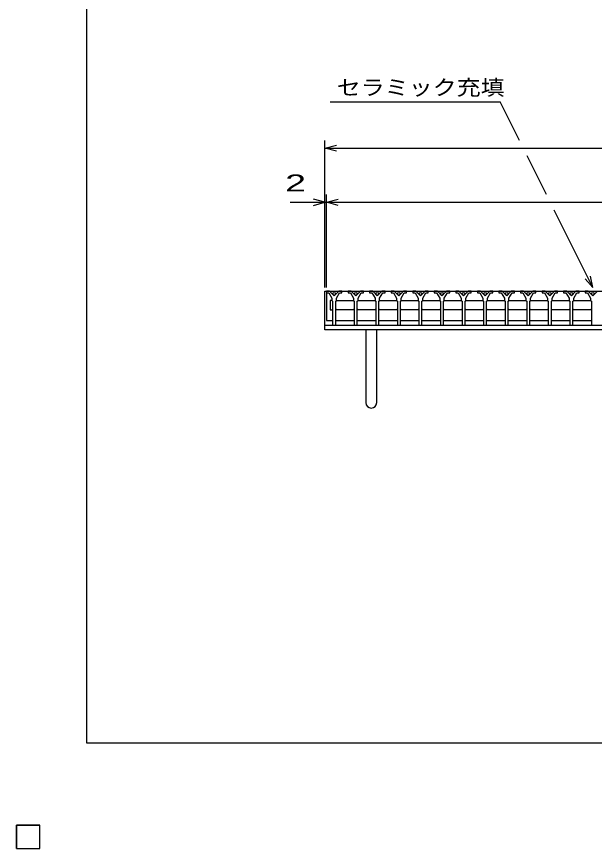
# Model space of a CAD drawing. Units: millimetres, scale not verified. Extents: x -1820 to 1731, y -1282 to 1054.
# Drawn here: x -1820 to -1072, y -1282 to -207 of the extents above; entities that cross this region are included whole.
import ezdxf
from ezdxf.enums import TextEntityAlignment as Align

# ---------------------------------------------------------------- set-up
doc = ezdxf.new("R2010")
doc.units = ezdxf.units.MM
doc.header["$LTSCALE"] = 10
for name, color, linetype, lineweight in [('0_2', 150, 'Continuous', 25), ('16', 3, 'Continuous', 25), ('19', 6, 'Continuous', 25), ('22', 2, 'Continuous', 25)]:
    doc.layers.add(name, color=color, linetype=linetype, lineweight=lineweight)
doc.styles.add('ベクトル', font='')
doc.styles.get('ベクトル').set_extended_font_data('ベクトル')

msp = doc.modelspace()

# ---------------------------------------------------------------- linework, layer by layer
at = {"layer": '0_2'}
for p, q in [((-1729, -1146.5), (-1729, 1053.5)), ((1731, -1146.5), (-1729, -1146.5))]:
    msp.add_line(p, q, dxfattribs=at)
at = {"layer": '16'}
for p, q in [((-1419, -562), (-1419, -564)), ((-1415, -562), (-1419, -562)), ((-1419, -562), (-423, -562)), ((-1419, -562), (-1419, -600)), ((-1419, -564), (-1416, -564)), ((-1416, -564), (-1412, -571)), ((-1409, -568), (-1415, -562)), ((-1403, -562), (-1409, -568)), ((-1406, -571), (-1402, -564)), ((-1399, -562), (-1403, -562)), ((-1402, -564), (-1399, -564)), ((-1399, -564), (-1399, -562)), ((-1391.1, -562), (-1391.1, -564)), ((-1387.1, -562), (-1391.1, -562)), ((-1391.1, -564), (-1388.1, -564)), ((-1388.1, -564), (-1384.1, -571)), ((-1381.1, -568), (-1387.1, -562)), ((-1375.1, -562), (-1381.1, -568)), ((-1378.1, -571), (-1374.1, -564)), ((-1371.1, -562), (-1375.1, -562)), ((-1374.1, -564), (-1371.1, -564)), ((-1371.1, -564), (-1371.1, -562)), ((-1363.2, -562), (-1363.2, -564)), ((-1359.2, -562), (-1363.2, -562)), ((-1363.2, -564), (-1360.2, -564)), ((-1360.2, -564), (-1356.2, -571)), ((-1353.2, -568), (-1359.2, -562)), ((-1347.2, -562), (-1353.2, -568)), ((-1350.2, -571), (-1346.2, -564)), ((-1343.2, -562), (-1347.2, -562)), ((-1346.2, -564), (-1343.2, -564)), ((-1343.2, -564), (-1343.2, -562)), ((-1335.3, -562), (-1335.3, -564)), ((-1331.3, -562), (-1335.3, -562)), ((-1335.3, -564), (-1332.3, -564)), ((-1332.3, -564), (-1328.3, -571)), ((-1325.3, -568), (-1331.3, -562)), ((-1319.3, -562), (-1325.3, -568)), ((-1322.3, -571), (-1318.3, -564)), ((-1315.3, -562), (-1319.3, -562)), ((-1318.3, -564), (-1315.3, -564)), ((-1315.3, -564), (-1315.3, -562)), ((-1307.4, -562), (-1307.4, -564)), ((-1303.4, -562), (-1307.4, -562)), ((-1307.4, -564), (-1304.4, -564)), ((-1304.4, -564), (-1300.4, -571)), ((-1297.4, -568), (-1303.4, -562)), ((-1291.4, -562), (-1297.4, -568)), ((-1294.4, -571), (-1290.4, -564)), ((-1287.4, -562), (-1291.4, -562)), ((-1290.4, -564), (-1287.4, -564)), ((-1287.4, -564), (-1287.4, -562)), ((-1279.5, -562), (-1279.5, -564)), ((-1275.5, -562), (-1279.5, -562)), ((-1279.5, -564), (-1276.5, -564)), ((-1276.5, -564), (-1272.5, -571)), ((-1269.5, -568), (-1275.5, -562)), ((-1263.5, -562), (-1269.5, -568)), ((-1266.5, -571), (-1262.5, -564)), ((-1259.5, -562), (-1263.5, -562)), ((-1262.5, -564), (-1259.5, -564)), ((-1259.5, -564), (-1259.5, -562)), ((-1251.6, -562), (-1251.6, -564)), ((-1247.6, -562), (-1251.6, -562)), ((-1251.6, -564), (-1248.6, -564)), ((-1248.6, -564), (-1244.6, -571)), ((-1241.6, -568), (-1247.6, -562)), ((-1235.6, -562), (-1241.6, -568)), ((-1238.6, -571), (-1234.6, -564)), ((-1231.6, -562), (-1235.6, -562)), ((-1234.6, -564), (-1231.6, -564)), ((-1231.6, -564), (-1231.6, -562)), ((-1223.7, -562), (-1223.7, -564)), ((-1219.7, -562), (-1223.7, -562)), ((-1223.7, -564), (-1220.7, -564)), ((-1220.7, -564), (-1216.7, -571)), ((-1213.7, -568), (-1219.7, -562)), ((-1207.7, -562), (-1213.7, -568)), ((-1210.7, -571), (-1206.7, -564)), ((-1203.7, -562), (-1207.7, -562)), ((-1206.7, -564), (-1203.7, -564)), ((-1203.7, -564), (-1203.7, -562)), ((-1195.8, -562), (-1195.8, -564)), ((-1191.8, -562), (-1195.8, -562)), ((-1195.8, -564), (-1192.8, -564)), ((-1192.8, -564), (-1188.8, -571)), ((-1185.8, -568), (-1191.8, -562)), ((-1179.8, -562), (-1185.8, -568)), ((-1182.8, -571), (-1178.8, -564)), ((-1175.8, -562), (-1179.8, -562)), ((-1178.8, -564), (-1175.8, -564)), ((-1175.8, -564), (-1175.8, -562)), ((-1167.9, -562), (-1167.9, -564)), ((-1163.9, -562), (-1167.9, -562)), ((-1167.9, -564), (-1164.9, -564)), ((-1164.9, -564), (-1160.9, -571)), ((-1157.9, -568), (-1163.9, -562)), ((-1151.9, -562), (-1157.9, -568)), ((-1154.9, -571), (-1150.9, -564)), ((-1147.9, -562), (-1151.9, -562)), ((-1150.9, -564), (-1147.9, -564)), ((-1147.9, -564), (-1147.9, -562)), ((-1140, -562), (-1140, -564)), ((-1136, -562), (-1140, -562)), ((-1140, -564), (-1137, -564)), ((-1137, -564), (-1133, -571)), ((-1130, -568), (-1136, -562)), ((-1124, -562), (-1130, -568)), ((-1127, -571), (-1123, -564)), ((-1120, -562), (-1124, -562)), ((-1123, -564), (-1120, -564)), ((-1120, -564), (-1120, -562)), ((-1112.1, -562), (-1112.1, -564)), ((-1108.1, -562), (-1112.1, -562)), ((-1112.1, -564), (-1109.1, -564)), ((-1109.1, -564), (-1105.1, -571)), ((-1102.1, -568), (-1108.1, -562)), ((-1096.1, -562), (-1102.1, -568)), ((-1099.1, -571), (-1095.1, -564)), ((-1092.1, -562), (-1096.1, -562)), ((-1095.1, -564), (-1092.1, -564)), ((-1092.1, -564), (-1092.1, -562)), ((-1084.2, -562), (-1084.2, -564)), ((-1080.2, -562), (-1084.2, -562)), ((-1084.2, -564), (-1081.2, -564)), ((-1081.2, -564), (-1077.2, -571)), ((-1074.2, -568), (-1080.2, -562)), ((-1068.2, -562), (-1074.2, -568)), ((-1412.25, -574), (-1414.25, -574)), ((-1414.25, -574), (-1414.25, -586)), ((-1411.25, -575), (-1412.25, -574)), ((-1412, -571), (-1412, -574)), ((-1412, -574), (-1411, -575)), ((-1411, -575), (-1411, -606)), ((-1407, -575), (-1406, -574)), ((-1407, -606), (-1407, -575)), ((-1406.75, -575), (-1405.75, -574)), ((-1406, -574), (-1406, -571)), ((-1405.75, -574), (-1384.35, -574)), ((-1384.35, -574), (-1383.35, -575)), ((-1384.1, -571), (-1384.1, -574)), ((-1384.1, -574), (-1383.1, -575)), ((-1383.1, -575), (-1383.1, -606)), ((-1379.1, -575), (-1378.1, -574)), ((-1379.1, -606), (-1379.1, -575)), ((-1378.85, -575), (-1377.85, -574)), ((-1378.1, -574), (-1378.1, -571)), ((-1377.85, -574), (-1356.45, -574)), ((-1356.45, -574), (-1355.45, -575)), ((-1356.2, -571), (-1356.2, -574)), ((-1356.2, -574), (-1355.2, -575)), ((-1355.2, -575), (-1355.2, -606)), ((-1351.2, -575), (-1350.2, -574)), ((-1351.2, -606), (-1351.2, -575)), ((-1350.95, -575), (-1349.95, -574)), ((-1350.2, -574), (-1350.2, -571)), ((-1349.95, -574), (-1328.55, -574)), ((-1328.55, -574), (-1327.55, -575)), ((-1328.3, -571), (-1328.3, -574)), ((-1328.3, -574), (-1327.3, -575)), ((-1327.3, -575), (-1327.3, -606)), ((-1323.3, -575), (-1322.3, -574)), ((-1323.3, -606), (-1323.3, -575)), ((-1323.05, -575), (-1322.05, -574)), ((-1322.3, -574), (-1322.3, -571)), ((-1322.05, -574), (-1300.65, -574)), ((-1300.65, -574), (-1299.65, -575)), ((-1300.4, -571), (-1300.4, -574)), ((-1300.4, -574), (-1299.4, -575)), ((-1299.4, -575), (-1299.4, -606)), ((-1295.4, -575), (-1294.4, -574)), ((-1295.4, -606), (-1295.4, -575)), ((-1295.15, -575), (-1294.15, -574)), ((-1294.4, -574), (-1294.4, -571)), ((-1294.15, -574), (-1272.75, -574)), ((-1272.75, -574), (-1271.75, -575)), ((-1272.5, -571), (-1272.5, -574)), ((-1272.5, -574), (-1271.5, -575)), ((-1271.5, -575), (-1271.5, -606)), ((-1267.5, -575), (-1266.5, -574)), ((-1267.5, -606), (-1267.5, -575)), ((-1267.25, -575), (-1266.25, -574)), ((-1266.5, -574), (-1266.5, -571)), ((-1266.25, -574), (-1244.85, -574)), ((-1244.85, -574), (-1243.85, -575)), ((-1244.6, -571), (-1244.6, -574)), ((-1244.6, -574), (-1243.6, -575)), ((-1243.6, -575), (-1243.6, -606)), ((-1239.6, -575), (-1238.6, -574)), ((-1239.6, -606), (-1239.6, -575)), ((-1239.35, -575), (-1238.35, -574)), ((-1238.6, -574), (-1238.6, -571)), ((-1238.35, -574), (-1216.95, -574)), ((-1216.95, -574), (-1215.95, -575)), ((-1216.7, -571), (-1216.7, -574)), ((-1216.7, -574), (-1215.7, -575)), ((-1215.7, -575), (-1215.7, -606)), ((-1211.7, -575), (-1210.7, -574)), ((-1211.7, -606), (-1211.7, -575)), ((-1211.45, -575), (-1210.45, -574)), ((-1210.7, -574), (-1210.7, -571)), ((-1210.45, -574), (-1189.05, -574)), ((-1189.05, -574), (-1188.05, -575)), ((-1188.8, -571), (-1188.8, -574)), ((-1188.8, -574), (-1187.8, -575)), ((-1187.8, -575), (-1187.8, -606)), ((-1183.8, -575), (-1182.8, -574)), ((-1183.8, -606), (-1183.8, -575)), ((-1183.55, -575), (-1182.55, -574)), ((-1182.8, -574), (-1182.8, -571)), ((-1182.55, -574), (-1161.15, -574)), ((-1161.15, -574), (-1160.15, -575)), ((-1160.9, -571), (-1160.9, -574)), ((-1160.9, -574), (-1159.9, -575)), ((-1159.9, -575), (-1159.9, -606)), ((-1155.9, -575), (-1154.9, -574)), ((-1155.9, -606), (-1155.9, -575)), ((-1155.65, -575), (-1154.65, -574)), ((-1154.9, -574), (-1154.9, -571)), ((-1154.65, -574), (-1133.25, -574)), ((-1133.25, -574), (-1132.25, -575)), ((-1133, -571), (-1133, -574)), ((-1133, -574), (-1132, -575)), ((-1132, -575), (-1132, -606)), ((-1128, -575), (-1127, -574)), ((-1128, -606), (-1128, -575)), ((-1127.75, -575), (-1126.75, -574)), ((-1127, -574), (-1127, -571)), ((-1126.75, -574), (-1105.35, -574)), ((-1105.35, -574), (-1104.35, -575)), ((-1105.1, -571), (-1105.1, -574)), ((-1105.1, -574), (-1104.1, -575)), ((-1104.1, -575), (-1104.1, -606)), ((-1100.1, -575), (-1099.1, -574)), ((-1100.1, -606), (-1100.1, -575)), ((-1099.85, -575), (-1098.85, -574)), ((-1099.1, -574), (-1099.1, -571)), ((-1098.85, -574), (-1077.45, -574)), ((-1077.45, -574), (-1076.45, -575)), ((-1077.2, -571), (-1077.2, -574)), ((-1077.2, -574), (-1076.2, -575)), ((-1076.2, -575), (-1076.2, -606)), ((-1414.25, -586), (-1412.25, -586)), ((-1412.25, -586), (-1411.25, -585)), ((-1405.75, -586), (-1406.75, -585)), ((-1384.35, -586), (-1405.75, -586)), ((-1383.35, -585), (-1384.35, -586)), ((-1377.85, -586), (-1378.85, -585)), ((-1356.45, -586), (-1377.85, -586)), ((-1355.45, -585), (-1356.45, -586)), ((-1349.95, -586), (-1350.95, -585)), ((-1328.55, -586), (-1349.95, -586)), ((-1327.55, -585), (-1328.55, -586)), ((-1322.05, -586), (-1323.05, -585)), ((-1300.65, -586), (-1322.05, -586)), ((-1299.65, -585), (-1300.65, -586)), ((-1294.15, -586), (-1295.15, -585)), ((-1272.75, -586), (-1294.15, -586)), ((-1271.75, -585), (-1272.75, -586)), ((-1266.25, -586), (-1267.25, -585)), ((-1244.85, -586), (-1266.25, -586)), ((-1243.85, -585), (-1244.85, -586)), ((-1238.35, -586), (-1239.35, -585)), ((-1216.95, -586), (-1238.35, -586)), ((-1215.95, -585), (-1216.95, -586)), ((-1210.45, -586), (-1211.45, -585)), ((-1189.05, -586), (-1210.45, -586)), ((-1188.05, -585), (-1189.05, -586)), ((-1182.55, -586), (-1183.55, -585)), ((-1161.15, -586), (-1182.55, -586)), ((-1160.15, -585), (-1161.15, -586)), ((-1154.65, -586), (-1155.65, -585)), ((-1133.25, -586), (-1154.65, -586)), ((-1132.25, -585), (-1133.25, -586)), ((-1126.75, -586), (-1127.75, -585)), ((-1105.35, -586), (-1126.75, -586)), ((-1104.35, -585), (-1105.35, -586)), ((-1098.85, -586), (-1099.85, -585)), ((-1077.45, -586), (-1098.85, -586)), ((-1076.45, -585), (-1077.45, -586)), ((-1419, -600), (-1411.25, -600)), ((-1406.75, -600), (-1383.35, -600)), ((-1378.85, -600), (-1355.45, -600)), ((-1350.95, -600), (-1327.55, -600)), ((-1323.05, -600), (-1299.65, -600)), ((-1295.15, -600), (-1271.75, -600)), ((-1267.25, -600), (-1243.85, -600)), ((-1239.35, -600), (-1215.95, -600)), ((-1211.45, -600), (-1188.05, -600)), ((-1183.55, -600), (-1160.15, -600)), ((-1155.65, -600), (-1132.25, -600)), ((-1127.75, -600), (-1104.35, -600)), ((-1099.85, -600), (-1076.45, -600)), ((-1411, -606), (-1407, -606)), ((-1383.1, -606), (-1379.1, -606)), ((-1355.2, -606), (-1351.2, -606)), ((-1327.3, -606), (-1323.3, -606)), ((-1299.4, -606), (-1295.4, -606)), ((-1271.5, -606), (-1267.5, -606)), ((-1243.6, -606), (-1239.6, -606)), ((-1215.7, -606), (-1211.7, -606)), ((-1187.8, -606), (-1183.8, -606)), ((-1159.9, -606), (-1155.9, -606)), ((-1132, -606), (-1128, -606)), ((-1104.1, -606), (-1100.1, -606)), ((-1076.2, -606), (-1072.2, -606)), ((-1820, -1252.5), (-1790, -1252.5)), ((-1820, -1282.5), (-1820, -1252.5)), ((-1820, -1252.5), (-1790, -1252.5)), ((-1820, -1282.5), (-1820, -1252.5)), ((-1820, -1252.5), (-1790, -1252.5)), ((-1820, -1282.5), (-1820, -1252.5)), ((-1820, -1252.5), (-1790, -1252.5)), ((-1820, -1282.5), (-1820, -1252.5)), ((-1820, -1252.5), (-1790, -1252.5)), ((-1820, -1282.5), (-1820, -1252.5)), ((-1790, -1282.5), (-1790, -1252.5)), ((-1790, -1282.5), (-1790, -1252.5)), ((-1790, -1282.5), (-1790, -1252.5)), ((-1790, -1282.5), (-1790, -1252.5)), ((-1790, -1282.5), (-1790, -1252.5)), ((-1820, -1282.5), (-1790, -1282.5)), ((-1820, -1282.5), (-1790, -1282.5)), ((-1820, -1282.5), (-1790, -1282.5)), ((-1820, -1282.5), (-1790, -1282.5)), ((-1820, -1282.5), (-1790, -1282.5))]:
    msp.add_line(p, q, dxfattribs=at)
for centre in [(-1409, -565.5), (-1381.1, -565.5), (-1353.2, -565.5), (-1325.3, -565.5), (-1297.4, -565.5), (-1269.5, -565.5), (-1241.6, -565.5), (-1213.7, -565.5), (-1185.8, -565.5), (-1157.9, -565.5), (-1130, -565.5), (-1102.1, -565.5), (-1074.2, -565.5)]:
    msp.add_circle(centre, 1.8, dxfattribs=at)
at = {"layer": '19'}
for p, q in [((-1421, -606), (-1421, -562)), ((-1421, -562), (-1419, -562)), ((-1421, -606), (-421, -606)), ((-1421, -612), (-1421, -606)), ((-421, -612), (-1421, -612)), ((-1368, -612), (-1368, -706)), ((-1354, -706), (-1354, -612))]:
    msp.add_line(p, q, dxfattribs=at)
msp.add_arc((-1361, -706), 7, 180, 0, dxfattribs=at)
at = {"layer": '22', "color": 4}
for p, q in [((-1414.2, -317), (-1194.2, -317)), ((-1169.2, -367), (-1194.2, -317)), ((-1421, -557), (-1421, -367)), ((-1421, -377), (-1406, -373)), ((-1406, -381), (-1421, -377)), ((-1421, -377), (-421, -377)), ((-1134.2, -437), (-1159.2, -387)), ((-1421, -557), (-1421, -437)), ((-1419, -557), (-1419, -437)), ((-1466, -447), (-1421, -447)), ((-1421, -447), (-1436, -443)), ((-1436, -451), (-1421, -447)), ((-1421, -447), (-1419, -447)), ((-1419, -447), (-1404, -443)), ((-1404, -451), (-1419, -447)), ((-1419, -447), (-423, -447)), ((-1074.2, -557), (-1124.2, -457)), ((-1074.2, -557), (-1084.2, -546)), ((-1074.2, -557), (-1077.2, -542.4))]:
    msp.add_line(p, q, dxfattribs=at)
at = {"layer": '22'}
for p, q in [((-1790, -1252.5), (-1820, -1252.5)), ((-1820, -1252.5), (-1820, -1282.5)), ((-1790, -1252.5), (-1820, -1252.5)), ((-1820, -1252.5), (-1820, -1282.5)), ((-1790, -1252.5), (-1820, -1252.5)), ((-1820, -1252.5), (-1820, -1282.5)), ((-1790, -1282.5), (-1790, -1252.5)), ((-1790, -1282.5), (-1790, -1252.5)), ((-1790, -1282.5), (-1790, -1252.5)), ((-1820, -1282.5), (-1790, -1282.5)), ((-1820, -1282.5), (-1790, -1282.5)), ((-1820, -1282.5), (-1790, -1282.5))]:
    msp.add_line(p, q, dxfattribs=at)

# ---------------------------------------------------------------- texts
at = {"layer": '22', "style": 'ベクトル'}
for s, height, width, p in [('セラミック充填', 19.79, 1.15, (-1405.7, -298.5)), (' 2 ', 21.99, 1.65, (-1486, -422))]:
    msp.add_text(s, height=height, dxfattribs=dict(at, width=width)).set_placement(p, align=Align.MIDDLE_LEFT)

doc.saveas('drawing.dxf')
